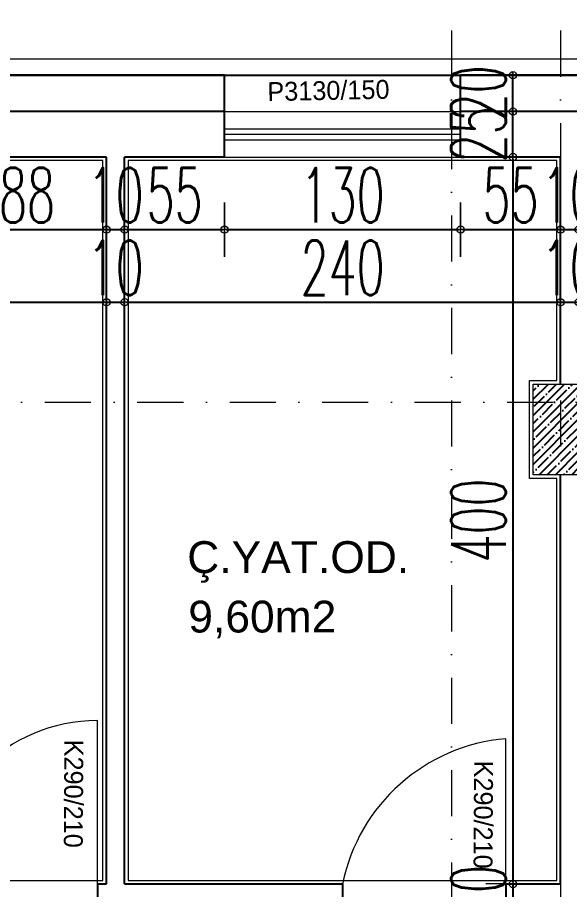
# Model space of a CAD drawing. Header units: millimetres. Extents: x -16104 to 67872, y -88009 to 12107.
# Drawn here: x 11393.1 to 11697.2, y -5912.9 to -5432.7 of the extents above; entities that cross this region are included whole.
import ezdxf

# ---------------------------------------------------------------- set-up
doc = ezdxf.new("R2010")
doc.units = ezdxf.units.MM
doc.linetypes.add('DASHDOTX2', pattern=[50.8, 25.4, -12.7, 0, -12.7])
doc.layers.get('0').update_dxf_attribs({"color": 241})
for name, color, linetype, lineweight in [('akslar', 144, 'Continuous', 20), ('duvar', 123, 'Continuous', 25), ('emsal&kolon', 1, 'Continuous', 5), ('kapı', 3, 'Continuous', 5), ('OLCU', 54, 'Continuous', 13), ('pencere', 5, 'Continuous', 5), ('POZ', 36, 'Continuous', 18), ('SıVA', 40, 'Continuous', 9)]:
    doc.layers.add(name, color=color, linetype=linetype, lineweight=lineweight)
doc.styles.add('DIM', font='Txttw.shx', dxfattribs={"width": 0.6})
doc.styles.add('M2', font='stylu.ttf', dxfattribs={"height": 10})
doc.dimstyles.new('50', dxfattribs={"dimscale": 0, "dimtxt": 30, "dimasz": 1, "dimexe": 0, "dimexo": 2, "dimgap": 4, "dimtad": 1, "dimdec": 0, "dimzin": 0, "dimdsep": 46, "dimtxsty": 'DIM', "dimblk1": 'DOT', "dimblk2": 'DOT', "dimsah": 1, "dimcen": 1.5, "dimdle": 3, "dimse1": 1, "dimse2": 1, "dimclrd": 256, "dimclre": 9, "dimclrt": 256, "dimadec": 0, "dimazin": 0, "dimtfac": 0.24, "dimtdec": 0, "dimtix": 1, "dimtmove": 2, "dimatfit": 3, "dimldrblk": 'DOT', "dimfxl": 0, "dimtolj": 1, "dimtzin": 15, "dimarcsym": 0})

# ---------------------------------------------------------------- blocks, each defined once
blk = doc.blocks.new('DOT')
for p, q in [((0, 15), (0, -15)), ((-2, 0), (0, 0)), ((2, 0), (0, 0))]:
    blk.add_line(p, q)
blk.add_circle((0, 0), 2)
blk = doc.blocks.new('*D5951')
at = {"layer": 'Defpoints', "color": 0, "transparency": 16777216}
for p in [(11354.65, -5509.56), (11442.15, -5509.56), (11442.15, -5549.56)]:
    blk.add_point(p, dxfattribs=at)
at = {"layer": 'OLCU', "lineweight": -2, "transparency": 16777216}
blk.add_line((11355.65, -5549.56), (11441.15, -5549.56), dxfattribs=at)
at = {"layer": 'OLCU', "lineweight": -2, "transparency": 16777216, "rotation": 180}
blk.add_blockref('DOT', (11354.65, -5549.56), dxfattribs=at)
at = {"layer": 'OLCU', "lineweight": -2, "transparency": 16777216}
blk.add_blockref('DOT', (11442.15, -5549.56), dxfattribs=at)
at = {"layer": 'OLCU', "transparency": 16777216, "insert": (11398.4, -5530.56), "char_height": 30, "attachment_point": 5, "style": 'DIM'}
blk.add_mtext('\\A1;88', dxfattribs=at)
blk = doc.blocks.new('*D5636')
at = {"layer": 'Defpoints', "color": 0, "transparency": 16777216}
for p in [(11442.15, -5549.56), (11452.15, -5549.56), (11452.15, -5549.56)]:
    blk.add_point(p, dxfattribs=at)
at = {"layer": 'OLCU', "lineweight": -2, "transparency": 16777216}
for p, q in [((11441.15, -5549.56), (11440.15, -5549.56)), ((11442.15, -5549.56), (11452.15, -5549.56)), ((11453.15, -5549.56), (11454.15, -5549.56))]:
    blk.add_line(p, q, dxfattribs=at)
blk.add_blockref('DOT', (11442.15, -5549.56), dxfattribs=at)
at = {"layer": 'OLCU', "lineweight": -2, "transparency": 16777216, "rotation": 180}
blk.add_blockref('DOT', (11452.15, -5549.56), dxfattribs=at)
at = {"layer": 'OLCU', "transparency": 16777216, "insert": (11447.15, -5530.56), "char_height": 30, "attachment_point": 5, "style": 'DIM'}
blk.add_mtext('\\A1;10', dxfattribs=at)
blk = doc.blocks.new('*D5952')
at = {"layer": 'Defpoints', "color": 0, "transparency": 16777216}
for p in [(11452.15, -5509.56), (11507.15, -5509.56), (11507.15, -5549.56)]:
    blk.add_point(p, dxfattribs=at)
at = {"layer": 'OLCU', "lineweight": -2, "transparency": 16777216}
blk.add_line((11453.15, -5549.56), (11506.15, -5549.56), dxfattribs=at)
at = {"layer": 'OLCU', "lineweight": -2, "transparency": 16777216, "rotation": 180}
blk.add_blockref('DOT', (11452.15, -5549.56), dxfattribs=at)
at = {"layer": 'OLCU', "lineweight": -2, "transparency": 16777216}
blk.add_blockref('DOT', (11507.15, -5549.56), dxfattribs=at)
at = {"layer": 'OLCU', "transparency": 16777216, "insert": (11479.65, -5530.56), "char_height": 30, "attachment_point": 5, "style": 'DIM'}
blk.add_mtext('\\A1;55', dxfattribs=at)
blk = doc.blocks.new('*D5953')
at = {"layer": 'Defpoints', "color": 0, "transparency": 16777216}
for p in [(11507.15, -5509.56), (11637.15, -5509.56), (11637.15, -5549.56)]:
    blk.add_point(p, dxfattribs=at)
at = {"layer": 'OLCU', "lineweight": -2, "transparency": 16777216}
blk.add_line((11508.15, -5549.56), (11636.15, -5549.56), dxfattribs=at)
at = {"layer": 'OLCU', "lineweight": -2, "transparency": 16777216, "rotation": 180}
blk.add_blockref('DOT', (11507.15, -5549.56), dxfattribs=at)
at = {"layer": 'OLCU', "lineweight": -2, "transparency": 16777216}
blk.add_blockref('DOT', (11637.15, -5549.56), dxfattribs=at)
at = {"layer": 'OLCU', "transparency": 16777216, "insert": (11572.15, -5530.56), "char_height": 30, "attachment_point": 5, "style": 'DIM'}
blk.add_mtext('\\A1;130', dxfattribs=at)
blk = doc.blocks.new('*D5637')
at = {"layer": 'Defpoints', "color": 0, "transparency": 16777216}
for p in [(11637.15, -5509.56), (11692.15, -5509.56), (11692.15, -5549.56)]:
    blk.add_point(p, dxfattribs=at)
at = {"layer": 'OLCU', "lineweight": -2, "transparency": 16777216}
blk.add_line((11638.15, -5549.56), (11691.15, -5549.56), dxfattribs=at)
at = {"layer": 'OLCU', "lineweight": -2, "transparency": 16777216, "rotation": 180}
blk.add_blockref('DOT', (11637.15, -5549.56), dxfattribs=at)
at = {"layer": 'OLCU', "lineweight": -2, "transparency": 16777216}
blk.add_blockref('DOT', (11692.15, -5549.56), dxfattribs=at)
at = {"layer": 'OLCU', "transparency": 16777216, "insert": (11664.65, -5530.56), "char_height": 30, "attachment_point": 5, "style": 'DIM'}
blk.add_mtext('\\A1;55', dxfattribs=at)
blk = doc.blocks.new('*D5638')
at = {"layer": 'Defpoints', "color": 0, "transparency": 16777216}
for p in [(11692.15, -5549.56), (11702.15, -5549.56), (11702.15, -5549.56)]:
    blk.add_point(p, dxfattribs=at)
at = {"layer": 'OLCU', "lineweight": -2, "transparency": 16777216}
for p, q in [((11691.15, -5549.56), (11690.15, -5549.56)), ((11692.15, -5549.56), (11702.15, -5549.56)), ((11703.15, -5549.56), (11704.15, -5549.56))]:
    blk.add_line(p, q, dxfattribs=at)
blk.add_blockref('DOT', (11692.15, -5549.56), dxfattribs=at)
at = {"layer": 'OLCU', "lineweight": -2, "transparency": 16777216, "rotation": 180}
blk.add_blockref('DOT', (11702.15, -5549.56), dxfattribs=at)
at = {"layer": 'OLCU', "transparency": 16777216, "insert": (11697.15, -5530.56), "char_height": 30, "attachment_point": 5, "style": 'DIM'}
blk.add_mtext('\\A1;10', dxfattribs=at)
blk = doc.blocks.new('*D5640')
at = {"layer": 'Defpoints', "color": 0, "transparency": 16777216}
for p in [(11137.15, -5564.56), (11442.15, -5564.56), (11442.15, -5589.56)]:
    blk.add_point(p, dxfattribs=at)
at = {"layer": 'OLCU', "lineweight": -2, "transparency": 16777216}
blk.add_line((11138.15, -5589.56), (11441.15, -5589.56), dxfattribs=at)
at = {"layer": 'OLCU', "lineweight": -2, "transparency": 16777216, "rotation": 180}
blk.add_blockref('DOT', (11137.15, -5589.56), dxfattribs=at)
at = {"layer": 'OLCU', "lineweight": -2, "transparency": 16777216}
blk.add_blockref('DOT', (11442.15, -5589.56), dxfattribs=at)
at = {"layer": 'OLCU', "transparency": 16777216, "insert": (11289.65, -5570.56), "char_height": 30, "attachment_point": 5, "style": 'DIM'}
blk.add_mtext('\\A1;305', dxfattribs=at)
blk = doc.blocks.new('*D5641')
at = {"layer": 'Defpoints', "color": 0, "transparency": 16777216}
for p in [(11442.15, -5589.56), (11452.15, -5589.56), (11452.15, -5589.56)]:
    blk.add_point(p, dxfattribs=at)
at = {"layer": 'OLCU', "lineweight": -2, "transparency": 16777216}
for p, q in [((11441.15, -5589.56), (11440.15, -5589.56)), ((11442.15, -5589.56), (11452.15, -5589.56)), ((11453.15, -5589.56), (11454.15, -5589.56))]:
    blk.add_line(p, q, dxfattribs=at)
blk.add_blockref('DOT', (11442.15, -5589.56), dxfattribs=at)
at = {"layer": 'OLCU', "lineweight": -2, "transparency": 16777216, "rotation": 180}
blk.add_blockref('DOT', (11452.15, -5589.56), dxfattribs=at)
at = {"layer": 'OLCU', "transparency": 16777216, "insert": (11447.15, -5570.56), "char_height": 30, "attachment_point": 5, "style": 'DIM'}
blk.add_mtext('\\A1;10', dxfattribs=at)
blk = doc.blocks.new('*D5642')
at = {"layer": 'Defpoints', "color": 0, "transparency": 16777216}
for p in [(11452.15, -5589.56), (11692.15, -5589.56), (11692.15, -5589.56)]:
    blk.add_point(p, dxfattribs=at)
at = {"layer": 'OLCU', "lineweight": -2, "transparency": 16777216}
blk.add_line((11453.15, -5589.56), (11691.15, -5589.56), dxfattribs=at)
at = {"layer": 'OLCU', "lineweight": -2, "transparency": 16777216, "rotation": 180}
blk.add_blockref('DOT', (11452.15, -5589.56), dxfattribs=at)
at = {"layer": 'OLCU', "lineweight": -2, "transparency": 16777216}
blk.add_blockref('DOT', (11692.15, -5589.56), dxfattribs=at)
at = {"layer": 'OLCU', "transparency": 16777216, "insert": (11572.15, -5570.56), "char_height": 30, "attachment_point": 5, "style": 'DIM'}
blk.add_mtext('\\A1;240', dxfattribs=at)
blk = doc.blocks.new('*D5643')
at = {"layer": 'Defpoints', "color": 0, "transparency": 16777216}
for p in [(11692.15, -5589.56), (11702.15, -5589.56), (11702.15, -5589.56)]:
    blk.add_point(p, dxfattribs=at)
at = {"layer": 'OLCU', "lineweight": -2, "transparency": 16777216}
for p, q in [((11691.15, -5589.56), (11690.15, -5589.56)), ((11692.15, -5589.56), (11702.15, -5589.56)), ((11703.15, -5589.56), (11704.15, -5589.56))]:
    blk.add_line(p, q, dxfattribs=at)
blk.add_blockref('DOT', (11692.15, -5589.56), dxfattribs=at)
at = {"layer": 'OLCU', "lineweight": -2, "transparency": 16777216, "rotation": 180}
blk.add_blockref('DOT', (11702.15, -5589.56), dxfattribs=at)
at = {"layer": 'OLCU', "transparency": 16777216, "insert": (11697.15, -5570.56), "char_height": 30, "attachment_point": 5, "style": 'DIM'}
blk.add_mtext('\\A1;10', dxfattribs=at)
blk = doc.blocks.new('*D5666')
at = {"layer": 'Defpoints', "color": 0, "transparency": 16777216}
for p in [(11665.98, -5484.56), (11665.98, -5484.56), (11665.98, -5509.56)]:
    blk.add_point(p, dxfattribs=at)
at = {"layer": 'OLCU', "lineweight": -2, "transparency": 16777216}
for p, q in [((11665.98, -5483.56), (11665.98, -5482.56)), ((11665.98, -5509.56), (11665.98, -5484.56)), ((11665.98, -5510.56), (11665.98, -5511.56))]:
    blk.add_line(p, q, dxfattribs=at)
for p, rotation in [((11665.98, -5484.56), 270), ((11665.98, -5509.56), 90)]:
    blk.add_blockref('DOT', p, dxfattribs=dict(at, rotation=rotation))
at = {"layer": 'OLCU', "transparency": 16777216, "insert": (11646.98, -5497.06), "char_height": 30, "attachment_point": 5, "rotation": 90, "style": 'DIM'}
blk.add_mtext('\\A1;25', dxfattribs=at)
blk = doc.blocks.new('*D5667')
at = {"layer": 'Defpoints', "color": 0, "transparency": 16777216}
for p in [(11664.65, -5464.56), (11665.98, -5464.56), (11665.98, -5484.56)]:
    blk.add_point(p, dxfattribs=at)
at = {"layer": 'OLCU', "lineweight": -2, "transparency": 16777216}
for p, q in [((11665.98, -5463.56), (11665.98, -5462.56)), ((11665.98, -5484.56), (11665.98, -5464.56)), ((11665.98, -5485.56), (11665.98, -5486.56))]:
    blk.add_line(p, q, dxfattribs=at)
for p, rotation in [((11665.98, -5464.56), 270), ((11665.98, -5484.56), 90)]:
    blk.add_blockref('DOT', p, dxfattribs=dict(at, rotation=rotation))
at = {"layer": 'OLCU', "transparency": 16777216, "insert": (11646.98, -5474.56), "char_height": 30, "attachment_point": 5, "rotation": 90, "style": 'DIM'}
blk.add_mtext('\\A1;20', dxfattribs=at)
blk = doc.blocks.new('*D5668')
at = {"layer": 'Defpoints', "color": 0, "transparency": 16777216}
for p in [(11665.98, -5509.56), (11665.98, -5909.87), (11665.98, -5909.87)]:
    blk.add_point(p, dxfattribs=at)
at = {"layer": 'OLCU', "lineweight": -2, "transparency": 16777216}
blk.add_line((11665.98, -5510.56), (11665.98, -5908.87), dxfattribs=at)
for p, rotation in [((11665.98, -5509.56), 90), ((11665.98, -5909.87), 270)]:
    blk.add_blockref('DOT', p, dxfattribs=dict(at, rotation=rotation))
at = {"layer": 'OLCU', "transparency": 16777216, "insert": (11646.98, -5709.72), "char_height": 30, "attachment_point": 5, "rotation": 90, "style": 'DIM'}
blk.add_mtext('\\A1;400', dxfattribs=at)
blk = doc.blocks.new('*D5669')
at = {"layer": 'Defpoints', "color": 0, "transparency": 16777216}
for p in [(11665.98, -5909.87), (11665.98, -5919.87), (11665.98, -5919.87)]:
    blk.add_point(p, dxfattribs=at)
at = {"layer": 'OLCU', "lineweight": -2, "transparency": 16777216}
for p, q in [((11665.98, -5908.87), (11665.98, -5907.87)), ((11665.98, -5909.87), (11665.98, -5919.87)), ((11665.98, -5920.87), (11665.98, -5921.87))]:
    blk.add_line(p, q, dxfattribs=at)
for p, rotation in [((11665.98, -5909.87), 270), ((11665.98, -5919.87), 90)]:
    blk.add_blockref('DOT', p, dxfattribs=dict(at, rotation=rotation))
at = {"layer": 'OLCU', "transparency": 16777216, "insert": (11646.98, -5914.87), "char_height": 30, "attachment_point": 5, "rotation": 90, "style": 'DIM'}
blk.add_mtext('\\A1;10', dxfattribs=at)
blk = doc.blocks.new('*D5802')
at = {"layer": 'Defpoints', "color": 0, "transparency": 16777216}
for p in [(11127.15, -5234.56), (11632.11, -5234.56), (11632.11, -6281.78)]:
    blk.add_point(p, dxfattribs=at)
at = {"layer": 'OLCU', "lineweight": -2, "transparency": 16777216}
blk.add_line((11128.15, -5234.56), (11631.11, -5234.56), dxfattribs=at)
at = {"layer": 'OLCU', "lineweight": -2, "transparency": 16777216, "rotation": 180}
blk.add_blockref('DOT', (11127.15, -5234.56), dxfattribs=at)
at = {"layer": 'OLCU', "lineweight": -2, "transparency": 16777216}
blk.add_blockref('DOT', (11632.11, -5234.56), dxfattribs=at)
at = {"layer": 'OLCU', "transparency": 16777216, "insert": (11379.63, -5215.56), "char_height": 30, "attachment_point": 5, "style": 'DIM'}
blk.add_mtext('\\A1;505', dxfattribs=at)
blk = doc.blocks.new('*D5803')
at = {"layer": 'Defpoints', "color": 0, "transparency": 16777216}
for p in [(11632.11, -5234.56), (11692.15, -5234.56), (11692.15, -6281.78)]:
    blk.add_point(p, dxfattribs=at)
at = {"layer": 'OLCU', "lineweight": -2, "transparency": 16777216}
blk.add_line((11633.11, -5234.56), (11691.15, -5234.56), dxfattribs=at)
at = {"layer": 'OLCU', "lineweight": -2, "transparency": 16777216, "rotation": 180}
blk.add_blockref('DOT', (11632.11, -5234.56), dxfattribs=at)
at = {"layer": 'OLCU', "lineweight": -2, "transparency": 16777216}
blk.add_blockref('DOT', (11692.15, -5234.56), dxfattribs=at)
at = {"layer": 'OLCU', "transparency": 16777216, "insert": (11662.13, -5215.56), "char_height": 30, "attachment_point": 5, "style": 'DIM'}
blk.add_mtext('\\A1;60', dxfattribs=at)

msp = doc.modelspace()

# ---------------------------------------------------------------- hatches: boundary and pattern name
h = msp.add_hatch()
h.set_pattern_fill('ANSI35,_O', color=256)
h.set_pattern_definition([(45, (0, -17059.605), (-4.490128, 4.490128), []), (45, (4.49, -17059.605), (-4.490128, 4.490128), [7.9375, -1.5875, 0, -1.5875])])
h.paths.add_polyline_path([(11692.15, -5634.56), (11677.15, -5634.56), (11677.15, -5644.57), (11692.15, -5644.57)])
h.paths.add_polyline_path([(11702.15, -5634.56), (11692.15, -5634.56), (11692.15, -5644.57), (11702.15, -5644.57)])
h.paths.add_polyline_path([(11702.15, -5644.57), (11692.15, -5644.57), (11692.15, -5684.56), (11702.15, -5684.56)])
h.paths.add_polyline_path([(11692.15, -5644.57), (11677.15, -5644.57), (11677.15, -5684.56), (11692.15, -5684.56)])

# ---------------------------------------------------------------- linework, layer by layer
at = {"layer": 'akslar', "linetype": 'DASHDOTX2'}
for p, q in [((11632.11, -5134.56), (11632.11, -7944.06)), ((11692.15, -5134.56), (11692.15, -7944.06)), ((10492.03, -5644.57), (13542.03, -5644.57))]:
    msp.add_line(p, q, dxfattribs=at)
at = {"layer": 'duvar'}
for p, q in [((11224.65, -5464.56), (12809.65, -5464.56)), ((11507.15, -5464.56), (11354.65, -5464.56)), ((11507.15, -5509.56), (11507.15, -5464.56)), ((11789.65, -5464.56), (11637.15, -5464.56)), ((11637.15, -5509.56), (11637.15, -5464.56)), ((11507.15, -5484.56), (11354.65, -5484.56)), ((11789.65, -5484.56), (11637.15, -5484.56)), ((11442.15, -5509.56), (11354.65, -5509.56)), ((11442.15, -5909.87), (11442.15, -5509.56)), ((11507.15, -5509.56), (11452.15, -5509.56)), ((11452.15, -5909.87), (11452.15, -5509.56)), ((11692.15, -5509.56), (11637.15, -5509.56)), ((11692.15, -5634.56), (11692.15, -5509.56)), ((11692.15, -5909.87), (11692.15, -5684.56)), ((11437.15, -5909.87), (11442.15, -5909.87)), ((11437.15, -5909.87), (11437.15, -5919.87)), ((11452.15, -5909.87), (11572.15, -5909.87)), ((11572.15, -5909.87), (11572.15, -5919.87)), ((11662.15, -5909.87), (11692.15, -5909.87)), ((11662.15, -5909.87), (11662.15, -5919.87))]:
    msp.add_line(p, q, dxfattribs=at)
at = {"layer": 'emsal&kolon'}
msp.add_lwpolyline([(11677.15, -5634.56), (11702.15, -5634.56), (11702.15, -5684.56), (11677.15, -5684.56), (11677.15, -5634.56)], dxfattribs=at)
at = {"layer": 'kapı'}
for p, q in [((11437.15, -5909.87), (11437.15, -5819.87)), ((11662.15, -5909.87), (11662.15, -5829.87))]:
    msp.add_line(p, q, dxfattribs=at)
for centre, radius, start, end in [((11437.15, -5909.87), 90, 90, 180), ((11670.39, -5929.77), 100.24, 94.7162, 168.5509)]:
    msp.add_arc(centre, radius, start, end, dxfattribs=at)
at = {"layer": 'pencere'}
for p, q in [((11507.15, -5484.56), (11637.15, -5484.56)), ((11507.15, -5494.06), (11637.15, -5494.06)), ((11507.15, -5497.06), (11637.15, -5497.06)), ((11507.15, -5500.06), (11637.15, -5500.06)), ((11507.15, -5509.56), (11637.15, -5509.56))]:
    msp.add_line(p, q, dxfattribs=at)
at = {"layer": 'SıVA'}
for points in [[(12582.15, -6842.56), (12582.15, -7357.06), (12447.15, -7357.06), (12447.15, -7617.06), (11665.15, -7617.06), (11665.15, -7447.06), (11445.15, -7447.06), (11445.15, -6592.56), (10983.15, -6592.56), (10983.15, -6077.87), (10813.15, -6077.87), (10813.15, -5625.56), (11103.15, -5625.56), (11103.15, -5455.56), (12925.15, -5455.56), (12925.15, -5625.56), (13215.15, -5625.56), (13215.15, -6077.87), (13045.15, -6077.87), (13045.15, -6572.56), (12885.15, -6572.56), (12885.15, -6842.56)], [(11440.15, -5511.56), (11139.15, -5511.56), (11139.15, -5629.56), (11139.15, -5907.87), (11347.15, -5907.87), (11440.15, -5907.87)], [(11454.15, -5511.56), (11454.15, -5907.87), (11572.15, -5907.87), (11690.15, -5907.87), (11690.15, -5686.56), (11675.15, -5686.56), (11675.15, -5632.56), (11690.15, -5632.56), (11690.15, -5511.56)]]:
    msp.add_lwpolyline(points, close=True, dxfattribs=at)

# ---------------------------------------------------------------- texts
at = {"layer": 'emsal&kolon', "char_height": 17.5, "width": 1076.8413, "attachment_point": 9}
for s, insert in [('{\\fArial|b0|i0|c162|p34;Ç.YAT.OD.}', (11608.85, -5744.01)), ('{\\fArial|b0|i0|c162|p34;9,60m2}', (11568.73, -5774.64))]:
    msp.add_mtext(s, dxfattribs=dict(at, insert=insert))
at = {"layer": 'POZ', "style": 'M2', "flags": 4}
for tag, p, rotation in [('P3130/150', (11530.85, -5478.79), 1.1392), ('K290/210', (11419.02, -5830.36), 269.64), ('K290/210', (11644.64, -5841.88), 269.64)]:
    msp.add_attdef(tag, p, 'K1 80/210', height=10.4, rotation=rotation, dxfattribs=at)

# ---------------------------------------------------------------- dimensions: what is measured, and where the dimension line sits
at = {"layer": 'OLCU'}
for base, p1, p2, picture, middle in [((11632.11, -5234.56), (11127.15, -5234.56), (11632.11, -6281.78), '*D5802', (11379.63, -5215.56)), ((11692.15, -5234.56), (11632.11, -5234.56), (11692.15, -6281.78), '*D5803', (11662.13, -5215.56)), ((11442.15117101, -5549.56011155), (11354.65117101, -5509.56011155), (11442.15117101, -5509.56011155), '*D5951', (11398.40117101, -5530.56011155)), ((11452.15, -5549.56), (11442.15, -5549.56), (11452.15, -5549.56), '*D5636', (11447.15, -5530.56)), ((11507.15, -5549.56), (11452.15, -5509.56), (11507.15, -5509.56), '*D5952', (11479.65, -5530.56)), ((11637.15, -5549.56), (11507.15, -5509.56), (11637.15, -5509.56), '*D5953', (11572.15, -5530.56)), ((11692.15, -5549.56), (11637.15, -5509.56), (11692.15, -5509.56), '*D5637', (11664.65, -5530.56)), ((11702.15, -5549.56), (11692.15, -5549.56), (11702.15, -5549.56), '*D5638', (11697.15, -5530.56)), ((11442.15, -5589.56), (11137.15, -5564.56), (11442.15, -5564.56), '*D5640', (11289.65, -5570.56)), ((11452.15, -5589.56), (11442.15, -5589.56), (11452.15, -5589.56), '*D5641', (11447.15, -5570.56)), ((11692.15, -5589.56), (11452.15, -5589.56), (11692.15, -5589.56), '*D5642', (11572.15, -5570.56)), ((11702.15, -5589.56), (11692.15, -5589.56), (11702.15, -5589.56), '*D5643', (11697.15, -5570.56))]:
    dim = msp.add_linear_dim(base=base, p1=p1, p2=p2, dimstyle='50', override={"dimscale": 1}, dxfattribs=at)
    dim.commit()
    dim.dimension.update_dxf_attribs({"geometry": picture, "text_midpoint": middle})
for base, p1, p2, picture, middle in [((11665.98, -5464.56), (11665.98, -5484.56), (11664.65, -5464.56), '*D5667', (11646.98, -5474.56)), ((11665.98, -5484.56), (11665.98, -5509.56), (11665.98, -5484.56), '*D5666', (11646.98, -5497.06)), ((11665.98, -5909.87), (11665.98, -5509.56), (11665.98, -5909.87), '*D5668', (11646.98, -5709.72)), ((11665.98, -5919.87), (11665.98, -5909.87), (11665.98, -5919.87), '*D5669', (11646.98, -5914.87))]:
    dim = msp.add_linear_dim(base=base, p1=p1, p2=p2, angle=90, dimstyle='50', override={"dimscale": 1}, dxfattribs=at)
    dim.commit()
    dim.dimension.update_dxf_attribs({"geometry": picture, "text_midpoint": middle})

doc.saveas('drawing.dxf')
